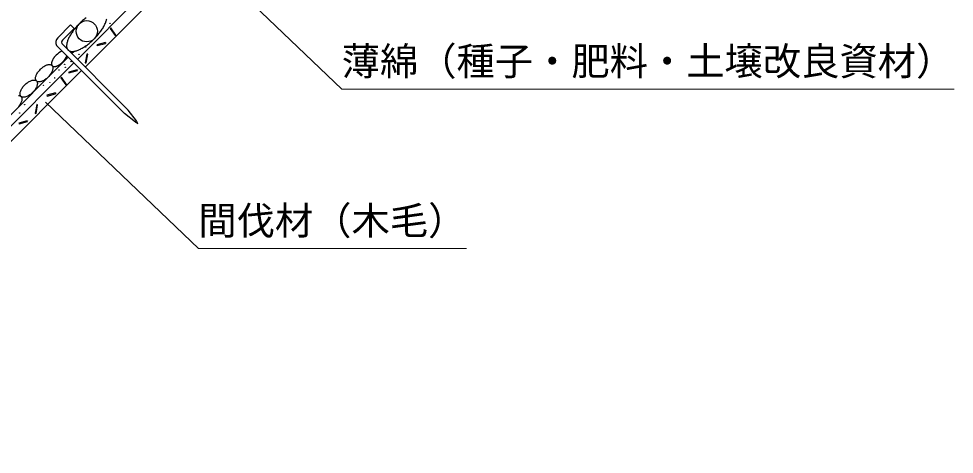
# Model space of a CAD drawing. Units: millimetres, scale not verified. Extents: x 200 to 8200, y 200 to 5825.
# Drawn here: x 1975 to 3685, y 2076 to 2871 of the extents above; entities that cross this region are included whole.
import ezdxf
from ezdxf.enums import TextEntityAlignment as Align

# ---------------------------------------------------------------- set-up
doc = ezdxf.new("R2010")
doc.units = ezdxf.units.MM
doc.header["$LTSCALE"] = 20
doc.layers.add('C-STR', color=7, linetype='Continuous', lineweight=25)
doc.layers.add('C-STR-HTXT', color=1, linetype='Continuous', lineweight=13)
doc.styles.add('ＭＳ ゴシック', font='')
doc.styles.get('ＭＳ ゴシック').set_extended_font_data('MS Gothic')

msp = doc.modelspace()

# ---------------------------------------------------------------- linework, layer by layer
at = {"layer": 'C-STR'}
for p, q in [((2081.82, 2796.76), (2782.57, 3497.51)), ((2095.96, 2782.62), (2796.71, 3483.37)), ((2045.82, 2836.3), (2069.11, 2859.6)), ((2075.91, 2852.81), (2069.11, 2859.6)), ((2075.91, 2852.81), (2054.66, 2831.55)), ((2142.83, 2854.24), (2141.52, 2853.32)), ((2141.52, 2853.32), (2150.69, 2840.21)), ((2152.01, 2841.13), (2142.83, 2854.24)), ((2150.69, 2841.13), (2152.01, 2840.21)), ((2054.36, 2824.2), (2174.61, 2704.03)), ((2133.08, 2827.53), (2117.62, 2823.39)), ((2117.62, 2823.39), (2118.04, 2821.85)), ((2118.04, 2821.85), (2133.49, 2825.99)), ((2133.49, 2827.53), (2133.08, 2825.99)), ((2043.96, 2821.87), (2168.24, 2697.66)), ((2071.21, 2807.37), (2075.23, 2811.38)), ((2099.11, 2806.28), (2096.33, 2790.52)), ((2097.91, 2790.25), (2100.69, 2806)), ((2100.69, 2806), (2099.11, 2806.28)), ((1374.71, 2089.66), (2075.45, 2790.4)), ((1781.88, 2518.03), (2064.84, 2801)), ((2096.33, 2790.25), (2097.91, 2790.52)), ((1388.86, 2075.52), (2089.6, 2776.26)), ((2007.99, 2770.54), (2008.8, 2771.92)), ((2008.8, 2771.92), (2009.71, 2773.29)), ((2009.71, 2773.29), (2010.7, 2774.66)), ((2010.7, 2774.66), (2011.77, 2775.99)), ((2011.77, 2775.99), (2012.91, 2777.3)), ((2012.91, 2777.3), (2014.12, 2778.56)), ((2014.12, 2778.56), (2015.38, 2779.76)), ((2015.38, 2779.76), (2016.68, 2780.9)), ((2016.68, 2780.9), (2018.02, 2781.98)), ((2018.02, 2781.98), (2019.38, 2782.97)), ((2019.38, 2782.97), (2020.75, 2783.87)), ((2020.75, 2783.87), (2022.13, 2784.68)), ((2022.13, 2784.68), (2023.51, 2785.39)), ((2023.51, 2785.39), (2024.86, 2785.99)), ((2024.86, 2785.99), (2026.19, 2786.49)), ((2026.19, 2786.49), (2027.47, 2786.86)), ((2027.47, 2786.86), (2028.72, 2787.13)), ((2028.72, 2787.13), (2029.9, 2787.27)), ((2029.9, 2787.27), (2031.02, 2787.29)), ((2031.02, 2787.29), (2032.06, 2787.19)), ((2032.06, 2787.19), (2033.02, 2786.98)), ((2033.57, 2771.05), (2032.67, 2769.68)), ((2033.02, 2786.98), (2033.89, 2786.64)), ((2034.38, 2772.43), (2033.57, 2771.05)), ((2033.89, 2786.64), (2034.66, 2786.19)), ((2035.09, 2773.8), (2034.38, 2772.43)), ((2034.66, 2786.19), (2035.33, 2785.63)), ((2035.69, 2775.16), (2035.09, 2773.8)), ((2035.33, 2785.63), (2035.89, 2784.96)), ((2036.19, 2776.49), (2035.69, 2775.16)), ((2035.89, 2784.96), (2036.34, 2784.18)), ((2036.57, 2777.77), (2036.19, 2776.49)), ((2036.34, 2784.18), (2036.68, 2783.32)), ((2036.83, 2779.01), (2036.57, 2777.77)), ((2036.68, 2783.32), (2036.89, 2782.36)), ((2036.97, 2780.2), (2036.83, 2779.01)), ((2036.89, 2782.36), (2036.99, 2781.31)), ((2036.99, 2781.31), (2036.97, 2780.2)), ((2081.38, 2777.71), (2065.92, 2773.57)), ((2065.92, 2773.57), (2066.34, 2772.03)), ((2066.34, 2772.03), (2081.79, 2776.17)), ((2081.79, 2777.71), (2081.38, 2776.17)), ((1989.73, 2753.69), (1991.09, 2754.68)), ((1991.09, 2754.68), (1992.47, 2755.59)), ((1992.47, 2755.59), (1993.85, 2756.4)), ((1993.85, 2756.4), (1995.22, 2757.11)), ((1995.22, 2757.11), (1996.58, 2757.71)), ((1996.58, 2757.71), (1997.9, 2758.2)), ((1997.9, 2758.2), (1999.19, 2758.58)), ((1999.19, 2758.58), (2000.43, 2758.84)), ((2000.43, 2758.84), (2001.61, 2758.98)), ((2001.61, 2758.98), (2002.73, 2759.01)), ((2002.73, 2759.01), (2003.77, 2758.91)), ((2003.77, 2758.91), (2004.73, 2758.69)), ((2004.73, 2758.69), (2005.6, 2758.36)), ((2005.38, 2761.66), (2005.4, 2762.77)), ((2005.48, 2760.61), (2005.38, 2761.66)), ((2005.4, 2762.77), (2005.55, 2763.96)), ((2005.7, 2759.66), (2005.48, 2760.61)), ((2005.55, 2763.96), (2005.81, 2765.2)), ((2005.6, 2758.36), (2006.37, 2757.91)), ((2006.03, 2758.79), (2005.7, 2759.66)), ((2005.81, 2765.2), (2006.19, 2766.49)), ((2006.48, 2758.01), (2006.03, 2758.79)), ((2006.19, 2766.49), (2006.68, 2767.81)), ((2006.37, 2757.91), (2007.04, 2757.34)), ((2007.04, 2757.34), (2006.48, 2758.01)), ((2006.68, 2767.81), (2007.28, 2769.17)), ((2007.71, 2757.34), (2007.04, 2756.78)), ((2007.04, 2757.34), (2007.61, 2756.67)), ((2007.28, 2769.17), (2007.99, 2770.54)), ((2007.61, 2756.67), (2008.06, 2755.9)), ((2008.49, 2756.33), (2007.71, 2756.78)), ((2008.06, 2755.9), (2008.39, 2755.03)), ((2008.39, 2755.03), (2008.61, 2754.07)), ((2009.36, 2756), (2008.49, 2756.33)), ((2008.61, 2754.07), (2008.71, 2753.03)), ((2010.32, 2755.78), (2009.36, 2756)), ((2011.36, 2755.68), (2010.32, 2755.78)), ((2012.47, 2755.7), (2011.36, 2755.68)), ((2013.66, 2755.85), (2012.47, 2755.7)), ((2014.9, 2756.11), (2013.66, 2755.85)), ((2016.19, 2756.49), (2014.9, 2756.11)), ((2017.51, 2756.98), (2016.19, 2756.49)), ((2018.87, 2757.58), (2017.51, 2756.98)), ((2020.24, 2758.29), (2018.87, 2757.58)), ((2021.62, 2759.1), (2020.24, 2758.29)), ((2022.99, 2760), (2021.62, 2759.1)), ((2024.36, 2761), (2022.99, 2760)), ((2025.69, 2762.07), (2024.36, 2761)), ((2027, 2763.21), (2025.69, 2762.07)), ((2028.26, 2764.41), (2027, 2763.21)), ((2029.46, 2765.67), (2028.26, 2764.41)), ((2030.61, 2766.98), (2029.46, 2765.67)), ((2031.68, 2768.32), (2030.61, 2766.98)), ((2032.67, 2769.68), (2031.68, 2768.32)), ((2052.65, 2764.06), (2051.34, 2763.14)), ((2051.34, 2763.14), (2060.52, 2750.03)), ((2061.83, 2750.95), (2052.65, 2764.06)), ((1977.26, 2735.67), (1977.52, 2736.91)), ((1977.52, 2736.91), (1977.9, 2738.2)), ((1977.9, 2738.2), (1978.4, 2739.53)), ((1978.4, 2739.53), (1979, 2740.88)), ((1979, 2740.88), (1979.71, 2742.25)), ((1979.71, 2742.25), (1980.52, 2743.63)), ((1980.52, 2743.63), (1981.42, 2745.01)), ((1981.42, 2745.01), (1982.41, 2746.37)), ((1982.41, 2746.37), (1983.48, 2747.71)), ((1983.48, 2747.71), (1984.63, 2749.01)), ((1984.63, 2749.01), (1985.83, 2750.27)), ((1985.83, 2750.27), (1987.09, 2751.48)), ((1987.09, 2751.48), (1988.39, 2752.62)), ((1988.39, 2752.62), (1989.73, 2753.69)), ((2001.18, 2737.39), (1999.97, 2736.13)), ((2002.32, 2738.69), (2001.18, 2737.39)), ((2003.39, 2740.03), (2002.32, 2738.69)), ((2004.38, 2741.39), (2003.39, 2740.03)), ((2005.29, 2742.77), (2004.38, 2741.39)), ((2006.1, 2744.15), (2005.29, 2742.77)), ((2006.81, 2745.52), (2006.1, 2744.15)), ((2007.41, 2746.87), (2006.81, 2745.52)), ((2007.9, 2748.2), (2007.41, 2746.87)), ((2008.28, 2749.49), (2007.9, 2748.2)), ((2008.54, 2750.73), (2008.28, 2749.49)), ((2008.69, 2751.91), (2008.54, 2750.73)), ((2008.71, 2753.03), (2008.69, 2751.91)), ((2060.52, 2750.95), (2061.83, 2750.03)), ((1974.45, 2730.72), (1975.49, 2730.62)), ((1975.49, 2730.62), (1976.45, 2730.41)), ((1976.45, 2730.41), (1977.32, 2730.07)), ((1977.1, 2733.37), (1977.12, 2734.49)), ((1977.19, 2732.33), (1977.1, 2733.37)), ((1977.12, 2734.49), (1977.26, 2735.67)), ((1977.41, 2731.37), (1977.19, 2732.33)), ((1977.32, 2730.07), (1978.09, 2729.62)), ((1977.75, 2730.5), (1977.41, 2731.37)), ((1978.2, 2729.73), (1977.75, 2730.5)), ((1978.09, 2729.62), (1978.76, 2729.06)), ((1978.76, 2729.06), (1978.2, 2729.73)), ((1979.43, 2729.06), (1978.76, 2728.5)), ((1978.76, 2729.06), (1979.32, 2728.39)), ((1979.62, 2719.92), (1979.13, 2718.59)), ((1979.32, 2728.39), (1979.77, 2727.62)), ((1980.2, 2728.05), (1979.43, 2728.5)), ((1980, 2721.21), (1979.62, 2719.92)), ((1979.77, 2727.62), (1980.11, 2726.75)), ((1980.26, 2722.45), (1980, 2721.21)), ((1980.11, 2726.75), (1980.33, 2725.79)), ((1981.07, 2727.71), (1980.2, 2728.05)), ((1980.4, 2723.63), (1980.26, 2722.45)), ((1980.33, 2725.79), (1980.42, 2724.75)), ((1980.42, 2724.75), (1980.4, 2723.63)), ((1982.03, 2727.49), (1981.07, 2727.71)), ((1983.07, 2727.4), (1982.03, 2727.49)), ((1984.19, 2727.42), (1983.07, 2727.4)), ((1985.37, 2727.56), (1984.19, 2727.42)), ((1986.61, 2727.82), (1985.37, 2727.56)), ((1987.9, 2728.2), (1986.61, 2727.82)), ((1989.23, 2728.69), (1987.9, 2728.2)), ((1990.58, 2729.3), (1989.23, 2728.69)), ((1991.96, 2730.01), (1990.58, 2729.3)), ((1993.33, 2730.82), (1991.96, 2730.01)), ((1994.71, 2731.72), (1993.33, 2730.82)), ((1996.07, 2732.71), (1994.71, 2731.72)), ((1997.41, 2733.78), (1996.07, 2732.71)), ((1998.71, 2734.92), (1997.41, 2733.78)), ((1999.97, 2736.13), (1998.71, 2734.92)), ((2041.53, 2735.39), (2026.07, 2731.25)), ((2026.07, 2731.25), (2026.49, 2729.7)), ((2026.49, 2729.7), (2041.94, 2733.84)), ((2041.94, 2735.39), (2041.53, 2733.84)), ((1975.11, 2711.75), (1974.04, 2710.41)), ((1976.1, 2713.11), (1975.11, 2711.75)), ((1977, 2714.49), (1976.1, 2713.11)), ((1977.81, 2715.86), (1977, 2714.49)), ((1978.52, 2717.24), (1977.81, 2715.86)), ((1979.13, 2718.59), (1978.52, 2717.24)), ((2007.56, 2714.14), (2004.78, 2698.38)), ((2006.36, 2698.1), (2009.14, 2713.86)), ((2009.14, 2713.86), (2007.56, 2714.14)), ((2190.17, 2684.23), (2174.61, 2704.03)), ((2004.78, 2698.1), (2006.36, 2698.38)), ((2188.05, 2682.11), (2168.24, 2697.66)), ((1990.15, 2684.6), (1974.7, 2680.46)), ((1974.7, 2680.46), (1975.11, 2678.92)), ((1975.11, 2678.92), (1990.57, 2683.06)), ((1990.57, 2684.6), (1990.15, 2683.06)), ((2188.05, 2682.11), (2192.65, 2679.64)), ((2192.65, 2679.64), (2190.17, 2684.23))]:
    msp.add_line(p, q, dxfattribs=at)
at = {"layer": 'C-STR', "color": 3}
msp.add_circle((2099.03, 2848.1), 19.4, dxfattribs=at)
at = {"layer": 'C-STR'}
for centre in [(2141.36, 2862.38), (2116.23, 2838.67), (2084.79, 2805.81), (2097.11, 2819.52), (2058.78, 2787.78), (2070.2, 2792.64), (2048.25, 2777.25), (2059.67, 2782.1), (2031.47, 2753.91), (2040.55, 2762.96), (2020.05, 2749.05), (1985.61, 2714.05), (1976.19, 2698.63)]:
    msp.add_circle(centre, 0.3, dxfattribs=at)
for centre, radius, start, end in [((2169.33, 2777.69), 118.89, 137.00225, 139.02669), ((2170.88, 2776.25), 121.01, 134.9996, 137.00147), ((2170.75, 2776.39), 120.81, 132.99693, 135.002), ((2169.06, 2778.22), 118.32, 130.96843, 133.00263), ((2166.01, 2781.75), 113.66, 128.88707, 130.9777), ((2161.88, 2786.92), 107.05, 126.7233, 128.90037), ((2059.56, 2896.19), 80.79, 327.99034, 330.60227), ((2068.79, 2890.95), 70.17, 330.62913, 333.49659), ((2078.27, 2886.18), 59.56, 333.53125, 336.7278), ((2087.61, 2882.12), 49.37, 336.77238, 340.39241), ((2096.46, 2878.92), 39.96, 340.4498, 344.61538), ((2104.51, 2876.67), 31.6, 344.68939, 349.55791), ((2129.27, 2805.25), 70.17, 150.62913, 153.49659), ((2138.51, 2800.01), 80.79, 147.99034, 150.60227), ((2147.13, 2794.58), 90.97, 145.55516, 147.96972), ((2154.79, 2789.3), 100.28, 143.27556, 145.53966), ((2161.18, 2784.5), 108.27, 141.11195, 143.26438), ((2166.08, 2780.53), 114.58, 139.03069, 141.10453), ((2028.73, 2918.5), 118.89, 317.00225, 319.02669), ((2031.98, 2915.67), 114.58, 319.03069, 321.10453), ((2036.88, 2911.7), 108.27, 321.11195, 323.26438), ((2043.28, 2906.9), 100.28, 323.27556, 325.53966), ((2050.94, 2901.62), 90.97, 325.55516, 327.96972), ((2054.5, 2827.85), 12.12, 135.76262, 209.53793), ((2057.9, 2827.73), 5, 130.3409, 225.01704), ((2080.78, 2821.36), 18.68, 175.54611, 182.45369), ((2086.55, 2820.86), 24.48, 169.65344, 175.42339), ((2093.55, 2819.53), 31.6, 164.68939, 169.55791), ((2101.6, 2817.27), 39.96, 160.4498, 164.61538), ((2110.45, 2814.08), 49.37, 156.77238, 160.39241), ((2119.8, 2810.02), 59.56, 153.53125, 156.7278), ((2041.09, 2902.66), 98.81, 304.44349, 306.74129), ((2036.18, 2909.28), 107.05, 306.7233, 308.90037), ((2032.05, 2914.44), 113.66, 308.88707, 310.9777), ((2029.01, 2917.98), 118.32, 310.96843, 313.00263), ((2027.32, 2919.81), 120.81, 312.99693, 315.002), ((2027.19, 2919.95), 121.01, 314.9996, 317.00147), ((2070.87, 2776.19), 39.58, 115.40277, 135.00218), ((2048.94, 2800.4), 6.92, 129.3623, 134.976), ((2076.32, 2821.21), 14.22, 182.60859, 190.89773), ((2073.17, 2820.64), 11.02, 191.08473, 200.92162), ((2071.24, 2819.94), 8.96, 201.12586, 212.43816), ((2070.36, 2819.41), 7.93, 212.61788, 224.9235), ((2070.29, 2819.36), 7.86, 225.01549, 237.44312), ((2070.76, 2820.09), 8.72, 237.40605, 249.02993), ((2071.46, 2821.83), 10.6, 248.88374, 259.10992), ((2072.07, 2824.77), 13.6, 258.91358, 267.5801), ((2072.31, 2829.01), 17.85, 267.38455, 274.61565), ((2071.93, 2834.57), 23.42, 274.44603, 280.47713), ((2070.75, 2841.37), 30.32, 280.33954, 285.41315), ((2068.65, 2849.26), 38.49, 285.3049, 289.62992), ((2065.61, 2858), 47.74, 289.54574, 293.28947), ((2061.68, 2867.29), 57.82, 293.22417, 296.51678), ((2057.02, 2876.77), 68.39, 296.46608, 299.4082), ((2051.84, 2886.07), 79.03, 299.36878, 302.03862), ((2046.42, 2894.82), 89.33, 302.008, 304.46712), ((2042.28, 2788.76), 7.75, 179.96028, 186.85517), ((2044.18, 2788.75), 9.64, 173.89547, 179.85433), ((2046.46, 2788.48), 11.94, 168.63861, 173.80843), ((2049.06, 2787.94), 14.6, 164.04533, 168.56825), ((2051.91, 2787.11), 17.56, 159.98849, 163.98893), ((2054.89, 2786.01), 20.74, 156.36164, 159.94352), ((2057.9, 2784.67), 24.04, 153.07751, 156.32595), ((2060.82, 2783.18), 27.32, 150.06497, 153.0494), ((2063.53, 2781.6), 30.45, 147.26574, 150.04312), ((2065.92, 2780.05), 33.3, 144.63149, 147.24916), ((2067.92, 2778.63), 35.75, 142.12137, 144.61945), ((2069.43, 2777.44), 37.68, 139.69999, 142.11334), ((2070.44, 2776.59), 39, 137.33578, 139.69564), ((2070.91, 2776.15), 39.64, 134.99957, 137.33493), ((2029.78, 2816.68), 35.38, 305.36733, 307.89186), ((2028.55, 2818.28), 37.4, 307.87759, 310.30908), ((2027.63, 2819.37), 38.82, 310.29907, 312.66951), ((2027.12, 2819.93), 39.58, 312.66333, 315.00218), ((2027.08, 2819.98), 39.64, 314.99957, 334.57451), ((2051.31, 2798.03), 6.95, 315.0396, 320.62822), ((2040.81, 2788.6), 6.26, 186.98011, 194.9308), ((2039.75, 2788.33), 5.17, 195.06964, 204.10931), ((2039.1, 2788.05), 4.46, 204.24753, 214.24363), ((2038.79, 2787.85), 4.1, 214.35516, 224.95487), ((2038.77, 2787.84), 4.07, 225.00911, 235.68086), ((2038.94, 2788.09), 4.38, 235.66004, 245.84881), ((2039.22, 2788.68), 5.03, 245.76084, 255.06021), ((2039.49, 2789.67), 6.05, 254.93209, 263.157), ((2039.68, 2791.07), 7.47, 263.01739, 270.16716), ((2039.7, 2792.9), 9.3, 270.03539, 276.21481), ((2039.48, 2795.12), 11.53, 276.09986, 281.4531), ((2038.99, 2797.67), 14.13, 281.35711, 286.02931), ((2038.2, 2800.48), 17.05, 285.95103, 290.07155), ((2037.14, 2803.45), 20.2, 290.0085, 293.68635), ((2035.84, 2806.47), 23.48, 293.6359, 296.96064), ((2034.37, 2809.41), 26.77, 296.92048, 299.96515), ((2032.8, 2812.16), 29.94, 299.93338, 302.75776), ((2031.24, 2814.62), 32.85, 302.73288, 305.38647)]:
    msp.add_arc(centre, radius, start, end, dxfattribs=at)
at = {"layer": 'C-STR-HTXT'}
for p, q in [((2285.5, 3009.84), (2565.03, 2742.35)), ((2565.03, 2742.35), (3685.03, 2742.35)), ((2023.48, 2718.66), (2303.01, 2451.16)), ((2303.01, 2451.16), (2793.01, 2451.16))]:
    msp.add_line(p, q, dxfattribs=at)

# ---------------------------------------------------------------- texts
at = {"layer": 'C-STR-HTXT', "color": 7, "style": 'ＭＳ ゴシック'}
for s, p in [('薄綿（種子・肥料・土壌改良資材）', (2565.03, 2752.35)), ('間伐材（木毛）', (2303.01, 2461.16))]:
    msp.add_text(s, height=51.32, dxfattribs=at).set_placement(p, align=Align.BOTTOM_LEFT)

doc.saveas('drawing.dxf')
